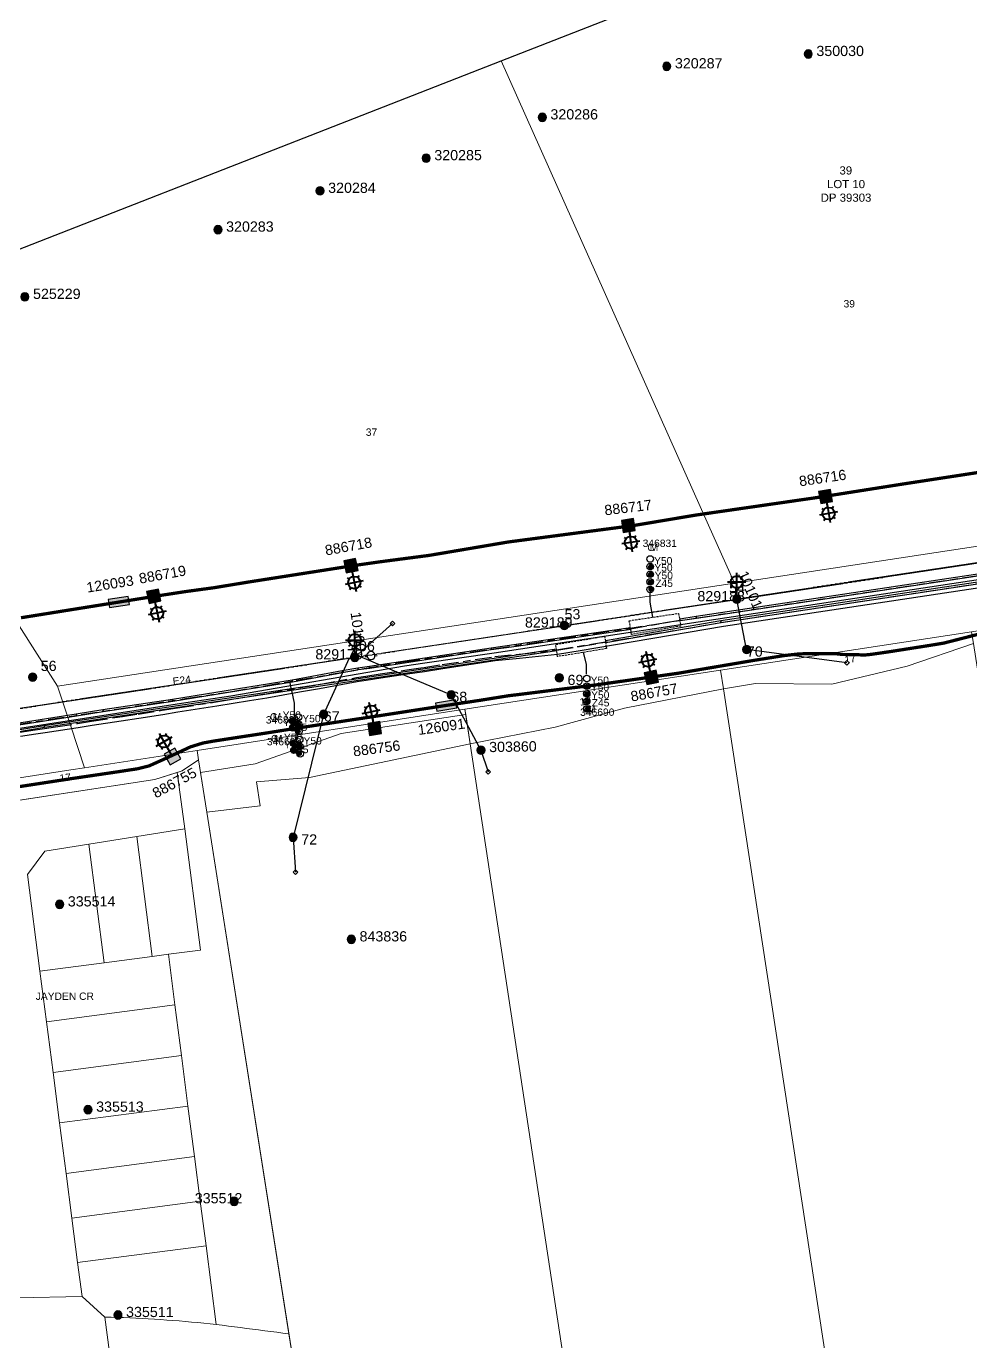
# Model space of a CAD drawing. Header units: metres. Extents: x 301589 to 305563, y 6268713 to 6270518.
# Drawn here: x 304294.9 to 304526.2, y 6269263.5 to 6269585.6 of the extents above; entities that cross this region are included whole.
import ezdxf
from ezdxf.enums import TextEntityAlignment as Align

# ---------------------------------------------------------------- set-up
doc = ezdxf.new("R2010")
doc.units = ezdxf.units.M
for name, pattern in [('Cable Exist OH', [1, 1, 0]), ('Cable Exist UG', [8.2, 4, -1.2, 1.8, -1.2]), ('DASHED', [0.75, 0.5, -0.25])]:
    doc.linetypes.add(name, pattern=pattern)
doc.layers.get('0').update_dxf_attribs({"color": 6})
for name, color, linetype in [('_User Miscellaneous1', 7, 'Continuous'), ('_User Miscellaneous12', 7, 'Continuous'), ('Duct_SP_EXT', 7, 'Continuous'), ('Equip_SP_LV_MOD', 3, 'Continuous'), ('Equip_SP_SL_EXT', 7, 'Continuous'), ('Equip_SP_SL_MOD', 3, 'Continuous'), ('Mains_HV_EXT', 1, 'Continuous'), ('Mains_LV_EXT', 5, 'Continuous'), ('Mains_SL_EXT', 3, 'Continuous'), ('Mains_TR_EXT', 6, 'Continuous'), ('Services_SP_EXT', 7, 'Continuous'), ('SupportsOH_SP_TR_HV_LV_SL_EXT', 7, 'Continuous'), ('SupportsOH_SP_TR_HV_LV_SL_MOD', 3, 'Continuous'), ('SupportsUG_SP_LV_EXT', 7, 'Continuous'), ('SupportsUG_SP_LV_SL_EXT', 7, 'Continuous'), ('Trench_SP_EXT', 7, 'Continuous')]:
    doc.layers.add(name, color=color, linetype=linetype)
doc.layers.add('Cadastre Land Parcels_SP_EXT', color=7, linetype='Continuous', lineweight=5)
doc.layers.add('Cadastre Roads_SP_EXT', color=9, linetype='Continuous', lineweight=5)
doc.layers.add('UNKNOWN_FEATURES', color=1, linetype='DASHED', plot=False)
doc.styles.add('COLUMN_LABEL', font='arial.ttf')
doc.styles.add('iecARIAL', font='arial.ttf', dxfattribs={"height": 2})
doc.styles.add('POLE_LABEL', font='arial.ttf')
doc.styles.get("Standard").update_dxf_attribs({"font": 'arial.ttf'})
doc.linetypes.add('Cable 1', pattern='A,7,-3,["//",Standard,S=1.5,R=0,X=-2.1,Y=-0.7],-0.001', length=10.001)
doc.linetypes.add('Cable P UG', pattern='A,6,-0.5,["P",Standard,S=1.7,R=0,X=0.5,Y=-1],-2.9', length=9.4)

# ---------------------------------------------------------------- blocks, each defined once
blk = doc.blocks.new('DUCT_EXT')
blk.add_circle((0, 0.8), 0.8)
at = {"flags": 1}
blk.add_attdef('Z', (0, 0), '', height=0.2, dxfattribs=at)
at = {"flags": 9}
for tag, p in [('DUCT_CODE', (0, 0)), ('XSECT_TYPE', (0, -0.2)), ('STATE', (0, -0.6)), ('FB_REFERENCE', (0, -0.4)), ('NOTES', (0, -0.8))]:
    blk.add_attdef(tag, text='', height=0.2, dxfattribs=at).set_placement(p, align=Align.MIDDLE_LEFT)
blk = doc.blocks.new('LV_OH_LINKS_OPEN_EXT')
for p, q in [((-0.17, 4.97), (-0.17, 5.46)), ((0.17, 4.97), (0.17, 5.46)), ((-0.17, 3), (-0.17, 2.5)), ((0.17, 3), (0.17, 2.5))]:
    blk.add_line(p, q)
blk.add_lwpolyline([(0, 2.99, 1), (0, 4.98, 1)], format="xyb", close=True)
at = {"flags": 9}
for tag, p in [('ACTUAL_STATUS', (0, 0)), ('CONSTRUCTED_VOLTAGE', (0, -0.2)), ('OPERATING_VOLTAGE', (0, -0.6)), ('ORIENTATION', (0, -0.8)), ('OWNED_BY', (0, -1)), ('STATE', (0, -1.2)), ('SWITCH_TYPE', (0, -1.4)), ('NO_PHASES', (0, -0.4)), ('USAGE', (0, -1.6)), ('LEGEND', (0, -1.8)), ('NOTES', (0, -2))]:
    blk.add_attdef(tag, text='', height=0.2, dxfattribs=at).set_placement(p, align=Align.MIDDLE_LEFT)
at = {"flags": 1}
blk.add_attdef('Z', (0, 0), '', height=0.2, dxfattribs=at)
blk = doc.blocks.new('SL_LANTERN_EXT')
at = {"lineweight": 40}
for p, q in [((0, 1.97), (0, 6.47)), ((-2.25, 4.22), (2.25, 4.22)), ((-1.46, 5.68), (-1.06, 5.28)), ((1.46, 5.68), (1.06, 5.28)), ((-1.46, 2.76), (-1.06, 3.16)), ((0, 0), (0, 2.72)), ((1.46, 2.76), (1.06, 3.16))]:
    blk.add_line(p, q, dxfattribs=at)
blk.add_circle((0, 4.22), 1.5, dxfattribs=at)
at = {"style": 'iecARIAL', "flags": 8}
blk.add_attdef('ASSET_NUM', (1.5, 1.5), '', height=2.5, dxfattribs=at)
for tag, p, height, flags in [('OPERATING_VOLTAGE', (0.98, -1.65), 0.2, 9), ('ORIENTATION', (0.98, -1.85), 0.2, 9), ('OWNED_BY', (0.98, -2.05), 0.2, 9), ('STATE', (0.98, -2.25), 0.2, 9), ('CONSTRUCTED_VOLTAGE', (0.98, -0.65), 0.2, 9), ('CONTROL_TYPE', (0.98, -0.85), 0.2, 9), ('LANTERN_PURPOSE', (0.98, -1.05), 0.2, 9), ('LANTERN_TYPE', (0.98, -1.25), 0.2, 9), ('NO_PHASES', (0.98, -1.45), 0.2, 9), ('USAGE', (0.98, -2.45), 0.2, 9), ('CEXIST', (0.98, -2.65), 0.2, 9), ('CNEW', (0.98, -2.85), 0.2, 9), ('CNUMBER', (0.98, -3.05), 0.2, 9), ('CREMOVE', (0.98, -3.25), 0.2, 9), ('LNUMBER', (2.18, -3.25), 2.5, 8), ('CREPLACE', (0.98, -3.45), 0.2, 9), ('LKINGHEIGHT', (0.98, -3.65), 0.2, 9), ('LBRACKET', (0.98, -3.85), 0.2, 9), ('LBRACKETVOCAB', (0.98, -4.05), 0.2, 9), ('LCATEGORY', (0.98, -4.25), 0.2, 9), ('LCHARGE1', (0.98, -4.45), 0.2, 9), ('LCHARGE1PERCENT', (0.98, -4.65), 0.2, 9), ('LCHARGE2', (0.98, -4.85), 0.2, 9), ('LCHARGE2PERCENT', (0.98, -5.05), 0.2, 9), ('LCHARGE3', (0.98, -5.25), 0.2, 9), ('LCHARGE3PERCENT', (0.98, -5.45), 0.2, 9), ('LEXIST', (0.98, -5.65), 0.2, 9), ('LLAMP', (0.98, -5.85), 0.2, 9), ('LLAMPVOCAB', (0.98, -6.05), 0.2, 9), ('LMAST', (0.98, -6.25), 0.2, 9), ('LMASTVOCAB', (0.98, -6.45), 0.2, 9), ('STREETNAME', (0.98, -9.25), 0.2, 9), ('SUBURB', (0.98, -9.45), 0.2, 1), ('LNEW', (0.98, -6.65), 0.2, 9), ('LANTNUMBER', (0.98, -6.85), 0.2, 9), ('LOUTREACH', (0.98, -7.25), 0.2, 9), ('LOUTREACHVOCAB', (0.98, -7.45), 0.2, 9), ('LRATECODE', (0.98, -7.65), 0.2, 9), ('LREMOVE', (0.98, -7.85), 0.2, 9), ('LREPLACE', (0.98, -8.05), 0.2, 9), ('LTYPE', (0.98, -8.25), 0.2, 9), ('LTYPEVOCAB', (0.98, -8.45), 0.2, 9), ('LEGEND', (0.98, -8.65), 0.2, 9), ('LOCATION', (0.98, -8.85), 0.2, 9), ('NOTES', (0.98, -9.05), 0.2, 9)]:
    blk.add_attdef(tag, p, '', height=height, dxfattribs=dict(flags=flags))
blk = doc.blocks.new('CCP_EXT')
blk.add_wipeout([(0, 0.57), (0.57, 0), (0, -0.57), (-0.57, 0)])
blk.add_lwpolyline([(-0.57, 0), (0, 0.57), (0.57, 0), (0, -0.57), (-0.57, 0)])
at = {"flags": 1}
blk.add_attdef('Z', (0, 0), '', height=0.2, dxfattribs=at)
at = {"flags": 9}
for tag, p in [('CCP_TYPE', (0, 0)), ('CONSTRUCTED_VOLTAGE', (0, -0.2)), ('OPERATING_VOLTAGE', (0, -0.6)), ('ORIENTATION', (0, -0.8)), ('OWNED_BY', (0, -1)), ('STATE', (0, -1.8)), ('NO_PHASES', (0, -0.4)), ('USAGE', (0, -1.2)), ('LEGEND', (0, -1.4)), ('LIFE_SUPPORT', (0, -1.6)), ('NOTES', (0, -2))]:
    blk.add_attdef(tag, text='', height=0.2, dxfattribs=at).set_placement(p, align=Align.MIDDLE_LEFT)
blk = doc.blocks.new('POLE_EXT')
blk.add_hatch(color=256).paths.add_polyline_path([(-1, 0, 1), (1, 0, 1)])
blk.add_lwpolyline([(-1, 0, 1), (1, 0, 1)], format="xyb", close=True)
for tag, height, flags, p in [('pNumber', 2.5, 8, (-17.84, 2.07)), ('OWNED_BY', 0.2, 9, (1.35, -0.4)), ('SPECIAL_USE', 0.2, 9, (1.35, -0.8)), ('STATE', 0.2, 9, (1.35, -1)), ('cLV', 0.2, 9, (1.35, -1.4)), ('hDepth', 0.2, 9, (1.35, -1.6)), ('hDia', 0.2, 9, (1.35, -1.8)), ('cHV', 0.2, 9, (1.35, -2)), ('PARENT', 0.2, 9, (1.35, -0.6)), ('USAGE', 0.2, 9, (1.35, -1.2)), ('LBRACKET', 0.2, 9, (1.35, -2.2)), ('LExisting', 0.2, 9, (1.35, -2.4)), ('LANTNUMBER', 0.2, 9, (1.35, -2.6)), ('LOther', 0.2, 9, (1.35, -2.8)), ('LRemove', 0.2, 9, (1.35, -3)), ('LEGEND', 0.2, 9, (1.35, -3.2)), ('cLinedev', 0.2, 9, (1.35, -3.4)), ('pExisting', 0.2, 9, (1.35, -3.8)), ('pFooting', 0.2, 9, (1.35, -4.4)), ('pNew', 0.2, 9, (1.35, -4.6)), ('pRelocate', 0.2, 9, (1.35, -5)), ('pRemove', 0.2, 9, (1.35, -5.2)), ('pReplace', 0.2, 9, (1.35, -5.4)), ('pStay', 0.2, 9, (1.35, -5.6)), ('pType', 0.2, 9, (1.35, -5.8)), ('cspan', 0.2, 9, (1.35, -6)), ('STREETNAME', 0.2, 9, (1.35, -6.2)), ('SUBURB', 0.2, 9, (1.35, -6.4)), ('LOCATION', 0.2, 9, (1.35, -3.6)), ('PFNUMBER', 0.2, 9, (1.35, -4)), ('NEWPFNUMBER', 0.2, 9, (1.35, -4.2)), ('OPERATED_BY', 0.2, 9, (1.36, -7.01)), ('NOTES', 0.2, 9, (1.35, -6.6)), ('MAINTAINED_BY', 0.2, 9, (1.36, -6.81))]:
    blk.add_attdef(tag, text='', height=height, dxfattribs=dict(flags=flags)).set_placement(p, align=Align.MIDDLE_LEFT)
at = {"style": 'POLE_LABEL'}
for tag, height, flags, p in [('ASSET_NUM', 2.5, 8, (2, 2)), ('STRUCTURE_PLANT_NUMBER', 0.2, 9, (1.35, 0.03)), ('STREET_CODE', 0.2, 9, (1.35, -0.2))]:
    blk.add_attdef(tag, text='', height=height, dxfattribs=dict(at, flags=flags)).set_placement(p, align=Align.MIDDLE_LEFT)
at = {"flags": 1}
blk.add_attdef('Z', (1.35, -7.33), '', height=0.2, dxfattribs=at)
blk = doc.blocks.new('CABLE_LARGE_EXT')
h = blk.add_hatch(color=256)
edge = h.paths.add_edge_path()
edge.add_arc((0, 0.55), 0.55, 0, 360)
blk.add_circle((0, 0.55), 0.55)
at = {"flags": 1}
blk.add_attdef('Z', (0, 0), '', height=0.2, dxfattribs=at)
at = {"flags": 9}
for tag, p in [('COND_CODE', (0, 0)), ('STATE', (0, -0.4)), ('XSECT_SIZE', (0, -0.6)), ('FB_REFERENCE', (0, -0.2)), ('NOTES', (0, -0.8))]:
    blk.add_attdef(tag, text='', height=0.2, dxfattribs=at).set_placement(p, align=Align.MIDDLE_LEFT)
blk = doc.blocks.new('COLUMN_EXT')
blk.add_hatch(color=256).paths.add_polyline_path([(-1.49, 1.48), (-1.49, -1.49), (1.48, -1.49), (1.48, 1.48)])
blk.add_lwpolyline([(-1.49, -1.49), (1.48, -1.49), (1.48, 1.48), (-1.49, 1.48)], close=True)
for tag, height, style, flags, p in [('ASSET_NUM', 2.5, 'COLUMN_LABEL', 8, (2, 2)), ('STRUCTURE_PLANT_NUMBER', 0.2, 'POLE_LABEL', 9, (1.81, 0.03)), ('STREET_CODE', 0.2, 'COLUMN_LABEL', 9, (1.81, -0.2))]:
    blk.add_attdef(tag, text='', height=height, dxfattribs=dict(style=style, flags=flags)).set_placement(p, align=Align.MIDDLE_LEFT)
at = {"flags": 1}
blk.add_attdef('Z', (1.81, -2.35), '', height=0.2, dxfattribs=at)
at = {"flags": 9}
for tag, p in [('COLUMN_TYPE', (1.81, -0.4)), ('OWNED_BY', (1.81, -0.6)), ('STATE', (1.81, -0.8)), ('USAGE', (1.81, -1)), ('STREETNAME', (1.81, -1.6)), ('SUBURB', (1.81, -1.8)), ('LEGEND', (1.81, -1.2)), ('LOCATION', (1.81, -1.4)), ('NOTES', (1.81, -2))]:
    blk.add_attdef(tag, text='', height=0.2, dxfattribs=at).set_placement(p, align=Align.MIDDLE_LEFT)
blk = doc.blocks.new('PILLAR_EXT')
blk.add_hatch(color=256).paths.add_polyline_path([(-2.475, 0.99), (-2.475, -0.99), (2.475, -0.99), (2.475, 0.99)])
blk.add_lwpolyline([(-2.475, -0.99), (2.475, -0.99), (2.475, 0.99), (-2.475, 0.99)], close=True)
at = {"style": 'iecARIAL', "flags": 8}
blk.add_attdef('ASSET_NUM', (1.5, 3.5), '', height=2.5, dxfattribs=at)
for tag, p, flags in [('OWNED_BY', (0, -0.2), 9), ('STATE', (0, -0.4), 9), ('SUPPORT_TYPE', (0, -0.6), 9), ('STREETNAME', (0, -1.8), 9), ('SUBURB', (0, -2), 1), ('USAGE', (0, -0.8), 9), ('LEGEND', (0, -1), 9), ('LOCATION', (0, -1.2), 9), ('NOTES', (0, -1.4), 9), ('PARENT', (0, -1.6), 9)]:
    blk.add_attdef(tag, p, '', height=0.2, dxfattribs=dict(flags=flags))

msp = doc.modelspace()

# ---------------------------------------------------------------- linework, layer by layer
at = {"layer": '_User Miscellaneous12'}
for p, q in [((304592.191, 6269459.198), (304465.009, 6269439.997)), ((304592.262, 6269458.724), (304465.086, 6269439.523)), ((304555.596, 6269455.62), (304458.953, 6269441.096)), ((304555.667, 6269455.146), (304459.026, 6269440.621)), ((304458.953, 6269441.096), (304454.951, 6269440.48)), ((304459.026, 6269440.621), (304455.024, 6269440.006)), ((304458.953, 6269441.096), (304458.989, 6269440.858)), ((304459.026, 6269440.621), (304458.989, 6269440.858)), ((304442.882, 6269438.355), (304414.886, 6269434.223)), ((304442.952, 6269437.88), (304414.953, 6269433.748)), ((304465.009, 6269439.997), (304436.796, 6269435.13)), ((304465.086, 6269439.523), (304436.878, 6269434.657)), ((304442.882, 6269438.355), (304442.917, 6269438.118)), ((304442.952, 6269437.88), (304442.917, 6269438.118)), ((304454.951, 6269440.48), (304454.987, 6269440.243)), ((304455.024, 6269440.006), (304454.987, 6269440.243)), ((304465.009, 6269439.997), (304465.047, 6269439.76)), ((304465.086, 6269439.523), (304465.047, 6269439.76)), ((304414.886, 6269434.223), (304408.721, 6269433.373)), ((304414.886, 6269434.223), (304414.92, 6269433.986)), ((304436.796, 6269435.13), (304436.837, 6269434.894)), ((304436.878, 6269434.657), (304436.837, 6269434.894)), ((304424.199, 6269433.054), (304299.287, 6269414.349)), ((304424.274, 6269432.58), (304299.362, 6269413.875)), ((304408.721, 6269433.373), (304378.965, 6269428.839)), ((304408.79, 6269432.898), (304379.031, 6269428.363)), ((304408.721, 6269433.373), (304408.755, 6269433.136)), ((304408.79, 6269432.898), (304408.755, 6269433.136)), ((304414.953, 6269433.748), (304408.79, 6269432.898)), ((304414.953, 6269433.748), (304414.92, 6269433.986)), ((304424.686, 6269433.134), (304424.199, 6269433.054)), ((304424.199, 6269433.054), (304424.237, 6269432.817)), ((304424.274, 6269432.58), (304424.237, 6269432.817)), ((304424.764, 6269432.66), (304424.274, 6269432.58)), ((304424.686, 6269433.134), (304424.725, 6269432.897)), ((304424.764, 6269432.66), (304424.725, 6269432.897)), ((304372.223, 6269427.774), (304359.968, 6269425.507)), ((304376.127, 6269428.484), (304372.223, 6269427.774)), ((304372.223, 6269427.774), (304372.267, 6269427.538)), ((304376.2, 6269428.009), (304372.31, 6269427.302)), ((304378.965, 6269428.839), (304376.127, 6269428.484)), ((304376.127, 6269428.484), (304376.164, 6269428.247)), ((304376.2, 6269428.009), (304376.164, 6269428.247)), ((304379.031, 6269428.363), (304376.2, 6269428.009)), ((304378.965, 6269428.839), (304378.998, 6269428.601)), ((304379.031, 6269428.363), (304378.998, 6269428.601)), ((304359.968, 6269425.507), (304330.71, 6269420.761)), ((304360.05, 6269425.034), (304330.784, 6269420.287)), ((304359.968, 6269425.507), (304360.009, 6269425.271)), ((304360.05, 6269425.034), (304360.009, 6269425.271)), ((304372.31, 6269427.302), (304360.05, 6269425.034)), ((304372.31, 6269427.302), (304372.267, 6269427.538)), ((304313.635, 6269418.21), (304307.116, 6269417.148)), ((304330.71, 6269420.761), (304313.635, 6269418.21)), ((304313.635, 6269418.21), (304313.672, 6269417.973)), ((304313.709, 6269417.736), (304313.672, 6269417.973)), ((304330.784, 6269420.287), (304313.709, 6269417.736)), ((304330.71, 6269420.761), (304330.747, 6269420.524)), ((304330.784, 6269420.287), (304330.747, 6269420.524)), ((304307.116, 6269417.148), (304277.996, 6269412.684)), ((304307.191, 6269416.673), (304278.071, 6269412.21)), ((304307.116, 6269417.148), (304307.154, 6269416.91)), ((304307.191, 6269416.673), (304307.154, 6269416.91)), ((304313.709, 6269417.736), (304307.191, 6269416.673)), ((304299.287, 6269414.349), (304256.778, 6269407.264)), ((304299.362, 6269413.875), (304256.849, 6269406.789)), ((304299.287, 6269414.349), (304299.325, 6269414.112)), ((304299.362, 6269413.875), (304299.325, 6269414.112))]:
    msp.add_line(p, q, dxfattribs=at)
at = {"layer": '_User Miscellaneous12', "linetype": 'Continuous'}
msp.add_lwpolyline([(304209.389, 6269568.217), (304246.113, 6269512.711), (304411.245, 6269577.172), (304532.255, 6269624.473), (304505.67, 6269683.99)], dxfattribs=at)
at = {"layer": 'Cadastre Land Parcels_SP_EXT', "linetype": 'Continuous'}
for points in [[(304601.565, 6269469.478), (304532.255, 6269624.473), (304411.245, 6269577.172), (304461.985, 6269463.489), (304468.329, 6269449.273), (304601.565, 6269469.478)], [(304302.55, 6269424.069), (304468.329, 6269449.273), (304461.985, 6269463.489), (304411.245, 6269577.172), (304246.113, 6269512.711), (304302.55, 6269424.069)], [(304510.685, 6269428.952), (304526.875, 6269434.475), (304526.42, 6269437.381), (304464.959, 6269427.987), (304465.661, 6269423.397), (304473.484, 6269424.689), (304492.18, 6269424.557), (304510.685, 6269428.952)], [(304526.875, 6269434.475), (304510.685, 6269428.952), (304492.18, 6269424.557), (304473.484, 6269424.689), (304465.661, 6269423.397), (304514.474, 6269104.216), (304577.831, 6269108.758), (304570.618, 6269154.807), (304526.875, 6269434.475)], [(304424.43, 6269414.026), (304441.381, 6269418.686), (304465.661, 6269423.397), (304464.959, 6269427.987), (304402.342, 6269418.383), (304403.632, 6269409.89), (304424.43, 6269414.026)], [(304514.474, 6269104.216), (304465.661, 6269423.397), (304441.381, 6269418.686), (304424.43, 6269414.026), (304403.632, 6269409.89), (304450.757, 6269099.692), (304514.474, 6269104.216)], [(304350.914, 6269405.034), (304372.028, 6269412.417), (304402.532, 6269417.135), (304402.342, 6269418.383), (304336.722, 6269408.307), (304337.091, 6269405.965), (304337.569, 6269402.934), (304350.914, 6269405.034)], [(304352.2, 6269394.695), (304351.287, 6269400.631), (304364.258, 6269401.633), (304403.632, 6269409.89), (304402.532, 6269417.135), (304372.028, 6269412.417), (304350.914, 6269405.034), (304337.569, 6269402.934), (304339.106, 6269393.167), (304352.2, 6269394.695)], [(304326.348, 6269401.156), (304333.027, 6269403.277), (304337.091, 6269405.965), (304336.722, 6269408.307), (304309.098, 6269404.047), (304305.758, 6269403.532), (304273.784, 6269398.602), (304274.587, 6269393.239), (304326.348, 6269401.156)], [(304450.757, 6269099.692), (304403.632, 6269409.89), (304364.258, 6269401.633), (304351.287, 6269400.631), (304352.2, 6269394.695), (304339.106, 6269393.167), (304386.03, 6269095.102), (304450.757, 6269099.692)], [(304339.106, 6269393.167), (304337.091, 6269405.965), (304333.027, 6269403.277), (304331.875, 6269402.912), (304333.707, 6269389.064), (304337.543, 6269359.4), (304329.677, 6269358.367), (304331.278, 6269345.98), (304332.88, 6269333.594), (304334.481, 6269321.207), (304336.082, 6269308.82), (304337.491, 6269297.919), (304338.9, 6269287.018), (304341.399, 6269267.694), (304342.886, 6269267.523), (304344.372, 6269267.343), (304345.857, 6269267.157), (304347.341, 6269266.963), (304348.825, 6269266.762), (304350.307, 6269266.554), (304351.795, 6269266.382), (304353.281, 6269266.202), (304354.766, 6269266.016), (304356.251, 6269265.822), (304357.734, 6269265.621), (304359.219, 6269265.412), (304339.106, 6269393.167)], [(304329.677, 6269358.367), (304337.543, 6269359.4), (304333.707, 6269389.064), (304321.954, 6269387.208), (304325.752, 6269357.851), (304329.677, 6269358.367)], [(304325.752, 6269357.851), (304321.954, 6269387.208), (304310.203, 6269385.35), (304313.96, 6269356.301), (304325.752, 6269357.851)], [(304313.96, 6269356.301), (304310.203, 6269385.35), (304299.424, 6269383.648), (304295.171, 6269377.919), (304298.234, 6269354.234), (304313.96, 6269356.301)], [(304331.278, 6269345.98), (304329.677, 6269358.367), (304325.752, 6269357.851), (304313.96, 6269356.301), (304298.234, 6269354.234), (304299.835, 6269341.846), (304331.278, 6269345.98)], [(304332.88, 6269333.594), (304331.278, 6269345.98), (304299.835, 6269341.846), (304301.436, 6269329.457), (304332.88, 6269333.594)], [(304334.481, 6269321.207), (304332.88, 6269333.594), (304301.436, 6269329.457), (304303.038, 6269317.07), (304334.481, 6269321.207)], [(304336.082, 6269308.82), (304334.481, 6269321.207), (304303.038, 6269317.07), (304304.64, 6269304.682), (304336.082, 6269308.82)], [(304337.491, 6269297.919), (304336.082, 6269308.82), (304304.64, 6269304.682), (304306.049, 6269293.782), (304337.491, 6269297.919)], [(304338.9, 6269287.018), (304337.491, 6269297.919), (304306.049, 6269293.782), (304307.458, 6269282.88), (304338.9, 6269287.018)], [(304338.9, 6269287.018), (304307.458, 6269282.88), (304308.534, 6269274.56), (304314.128, 6269269.535), (304315.646, 6269269.498), (304317.165, 6269269.453), (304318.683, 6269269.4), (304320.2, 6269269.339), (304321.717, 6269269.272), (304323.235, 6269269.197), (304324.751, 6269269.112), (304326.268, 6269269.021), (304327.784, 6269268.923), (304329.299, 6269268.817), (304330.813, 6269268.704), (304332.328, 6269268.582), (304333.842, 6269268.453), (304335.354, 6269268.317), (304336.866, 6269268.172), (304338.378, 6269268.02), (304339.889, 6269267.861), (304341.399, 6269267.694), (304338.9, 6269287.018)]]:
    msp.add_lwpolyline(points, close=True, dxfattribs=at)
at = {"layer": 'Cadastre Roads_SP_EXT', "linetype": 'Continuous'}
msp.add_lwpolyline([(304308.534, 6269274.56), (304307.458, 6269282.88), (304306.049, 6269293.782), (304304.64, 6269304.682), (304303.038, 6269317.07), (304301.436, 6269329.457), (304299.835, 6269341.846), (304298.234, 6269354.234), (304295.171, 6269377.919), (304299.424, 6269383.648), (304310.203, 6269385.35), (304321.954, 6269387.208), (304333.706, 6269389.064), (304331.875, 6269402.912), (304326.348, 6269401.156), (304277.156, 6269393.631), (304292.635, 6269274.212), (304308.534, 6269274.56)], close=True, dxfattribs=at)
msp.add_lwpolyline([(304361.791, 6269249.077), (304359.219, 6269265.412), (304359.219, 6269265.412), (304357.734, 6269265.621), (304356.251, 6269265.822), (304354.766, 6269266.016), (304353.281, 6269266.202), (304351.795, 6269266.382), (304350.307, 6269266.554), (304348.825, 6269266.762), (304347.341, 6269266.964), (304345.857, 6269267.157), (304344.372, 6269267.343), (304342.886, 6269267.523), (304341.398, 6269267.694), (304339.889, 6269267.861), (304338.378, 6269268.02), (304336.866, 6269268.172), (304335.354, 6269268.317), (304333.842, 6269268.453), (304332.328, 6269268.582), (304330.813, 6269268.704), (304329.299, 6269268.817), (304327.784, 6269268.923), (304326.268, 6269269.021), (304324.751, 6269269.112), (304323.235, 6269269.196), (304321.717, 6269269.272), (304320.2, 6269269.339), (304318.683, 6269269.4), (304317.165, 6269269.453), (304315.646, 6269269.498), (304314.128, 6269269.535), (304316.238, 6269253.46)], dxfattribs=at)
at = {"layer": 'Duct_SP_EXT'}
for p, q in [((304592.191, 6269459.198), (304465.009, 6269439.997)), ((304592.262, 6269458.724), (304465.086, 6269439.523)), ((304555.596, 6269455.62), (304458.953, 6269441.096)), ((304555.667, 6269455.146), (304459.026, 6269440.621)), ((304458.953, 6269441.096), (304454.951, 6269440.48)), ((304459.026, 6269440.621), (304455.024, 6269440.006)), ((304458.953, 6269441.096), (304458.989, 6269440.858)), ((304459.026, 6269440.621), (304458.989, 6269440.858)), ((304442.882, 6269438.355), (304414.886, 6269434.223)), ((304442.952, 6269437.88), (304414.953, 6269433.748)), ((304465.009, 6269439.997), (304436.796, 6269435.13)), ((304465.086, 6269439.523), (304436.878, 6269434.657)), ((304442.882, 6269438.355), (304442.917, 6269438.118)), ((304442.952, 6269437.88), (304442.917, 6269438.118)), ((304454.951, 6269440.48), (304454.987, 6269440.243)), ((304455.024, 6269440.006), (304454.987, 6269440.243)), ((304465.009, 6269439.997), (304465.047, 6269439.76)), ((304465.086, 6269439.523), (304465.047, 6269439.76)), ((304414.886, 6269434.223), (304408.721, 6269433.373)), ((304414.886, 6269434.223), (304414.92, 6269433.986)), ((304436.796, 6269435.13), (304436.837, 6269434.894)), ((304436.878, 6269434.657), (304436.837, 6269434.894)), ((304424.199, 6269433.054), (304299.287, 6269414.349)), ((304424.274, 6269432.58), (304299.362, 6269413.875)), ((304408.721, 6269433.373), (304378.965, 6269428.839)), ((304408.79, 6269432.898), (304379.031, 6269428.363)), ((304408.721, 6269433.373), (304408.755, 6269433.136)), ((304408.79, 6269432.898), (304408.755, 6269433.136)), ((304414.953, 6269433.748), (304408.79, 6269432.898)), ((304414.953, 6269433.748), (304414.92, 6269433.986)), ((304424.686, 6269433.134), (304424.199, 6269433.054)), ((304424.199, 6269433.054), (304424.237, 6269432.817)), ((304424.274, 6269432.58), (304424.237, 6269432.817)), ((304424.764, 6269432.66), (304424.274, 6269432.58)), ((304424.686, 6269433.134), (304424.725, 6269432.897)), ((304424.764, 6269432.66), (304424.725, 6269432.897)), ((304372.223, 6269427.774), (304359.968, 6269425.507)), ((304376.127, 6269428.484), (304372.223, 6269427.774)), ((304372.223, 6269427.774), (304372.267, 6269427.538)), ((304376.2, 6269428.009), (304372.31, 6269427.302)), ((304378.965, 6269428.839), (304376.127, 6269428.484)), ((304376.127, 6269428.484), (304376.164, 6269428.247)), ((304376.2, 6269428.009), (304376.164, 6269428.247)), ((304379.031, 6269428.363), (304376.2, 6269428.009)), ((304378.965, 6269428.839), (304378.998, 6269428.601)), ((304379.031, 6269428.363), (304378.998, 6269428.601)), ((304359.968, 6269425.507), (304330.71, 6269420.761)), ((304360.05, 6269425.034), (304330.784, 6269420.287)), ((304359.968, 6269425.507), (304360.009, 6269425.271)), ((304360.05, 6269425.034), (304360.009, 6269425.271)), ((304372.31, 6269427.302), (304360.05, 6269425.034)), ((304372.31, 6269427.302), (304372.267, 6269427.538)), ((304313.635, 6269418.21), (304307.116, 6269417.148)), ((304330.71, 6269420.761), (304313.635, 6269418.21)), ((304313.635, 6269418.21), (304313.672, 6269417.973)), ((304313.709, 6269417.736), (304313.672, 6269417.973)), ((304330.784, 6269420.287), (304313.709, 6269417.736)), ((304330.71, 6269420.761), (304330.747, 6269420.524)), ((304330.784, 6269420.287), (304330.747, 6269420.524)), ((304307.116, 6269417.148), (304277.996, 6269412.684)), ((304307.191, 6269416.673), (304278.071, 6269412.21)), ((304307.116, 6269417.148), (304307.154, 6269416.91)), ((304307.191, 6269416.673), (304307.154, 6269416.91)), ((304313.709, 6269417.736), (304307.191, 6269416.673)), ((304299.287, 6269414.349), (304256.778, 6269407.264)), ((304299.362, 6269413.875), (304256.849, 6269406.789)), ((304299.287, 6269414.349), (304299.325, 6269414.112)), ((304299.362, 6269413.875), (304299.325, 6269414.112))]:
    msp.add_line(p, q, dxfattribs=at)
for points in [[(304447.597, 6269446.773), (304447.597, 6269444.647), (304448.298, 6269440.92)], [(304432.074, 6269426.941), (304432.074, 6269429.444), (304431.402, 6269432.316)], [(304359.781, 6269423.57), (304359.527, 6269424.857)], [(304360.611, 6269416.593), (304360.611, 6269419.879), (304359.934, 6269422.96)], [(304360.989, 6269410.968), (304360.992, 6269412.339)]]:
    msp.add_lwpolyline(points, dxfattribs=at)
at = {"layer": 'Mains_HV_EXT', "linetype": 'Cable P UG'}
msp.add_lwpolyline([(304293.484, 6269411.775), (304297.215, 6269412.371), (304299.468, 6269412.721), (304302.186, 6269413.112), (304307.602, 6269413.914), (304311.012, 6269414.464), (304318.141, 6269415.563), (304322.421, 6269416.205), (304328.337, 6269417.138), (304332.034, 6269417.718), (304341.524, 6269419.216), (304349.548, 6269420.5), (304353.818, 6269421.204), (304361.843, 6269422.61), (304366.706, 6269423.451), (304375.929, 6269425.162), (304376.971, 6269425.33)], dxfattribs=at)
at = {"layer": 'Mains_LV_EXT', "linetype": 'Cable Exist OH'}
for points in [[(304468.93, 6269445.325), (304559.292, 6269459.028)], [(304375.345, 6269431.098), (304285.366, 6269417.368)]]:
    msp.add_lwpolyline(points, dxfattribs=at)
at = {"layer": 'Mains_SL_EXT', "linetype": 'Cable Exist OH'}
for points in [[(304653.46, 6269473.225), (304559.292, 6269459.028), (304468.93, 6269445.325)], [(304285.366, 6269417.368), (304375.345, 6269431.098)]]:
    msp.add_lwpolyline(points, dxfattribs=at)
at = {"layer": 'Mains_TR_EXT', "linetype": 'Cable Exist UG'}
for points in [[(304430.424, 6269433.755), (304465.503, 6269439.683), (304544.584, 6269451.662)], [(304448.634, 6269439.149), (304459.317, 6269440.777), (304530.114, 6269451.448)], [(304293.331, 6269412.763), (304297.059, 6269413.359), (304299.321, 6269413.71), (304302.041, 6269414.101), (304307.449, 6269414.902), (304310.856, 6269415.452), (304317.991, 6269416.552), (304322.269, 6269417.194), (304328.181, 6269418.126), (304331.879, 6269418.706), (304341.367, 6269420.204), (304349.388, 6269421.487), (304353.65, 6269422.19), (304361.671, 6269423.595), (304366.53, 6269424.436), (304375.758, 6269426.147), (304378.019, 6269426.514), (304381.579, 6269427.048), (304388.134, 6269428.026), (304392.243, 6269428.622), (304396.766, 6269429.34), (304409.646, 6269431.28), (304415.574, 6269431.892), (304424.863, 6269432.869), (304430.424, 6269433.755)]]:
    msp.add_lwpolyline(points, dxfattribs=at)
at = {"layer": 'Trench_SP_EXT', "linetype": 'Cable Exist UG'}
for points in [[(304442.921, 6269438.095), (304454.941, 6269440.24)], [(304424.725, 6269432.897), (304436.742, 6269434.921)]]:
    msp.add_lwpolyline(points, dxfattribs=at)
at = {"layer": 'UNKNOWN_FEATURES'}
for points in [[(304443.161, 6269436.685), (304442.585, 6269440.072), (304454.675, 6269441.867), (304455.183, 6269438.751), (304443.127, 6269436.685)], [(304425.002, 6269431.299), (304424.596, 6269434.245), (304436.551, 6269436.277), (304436.923, 6269433.636), (304437.025, 6269433.229), (304424.934, 6269431.265)]]:
    msp.add_lwpolyline(points, dxfattribs=at)

# ---------------------------------------------------------------- block references
at = {"layer": 'Duct_SP_EXT'}
for p, rotation in [((304448.508, 6269455.177), 90.0000000000002), ((304448.508, 6269453.307), 90.0000000000002), ((304448.508, 6269451.437), 90.0000000000002), ((304448.508, 6269449.568), 90.0000000000002), ((304448.508, 6269447.734), 90.0000000000002), ((304432.956, 6269425.917), 90.0000000000002), ((304432.956, 6269424.047), 90.0000000000002), ((304432.956, 6269422.177), 90.0000000000002), ((304432.956, 6269420.307), 90.0000000000002), ((304432.956, 6269418.474), 90.0000000000002), ((304359.244, 6269415.509), 269.9999999999998), ((304360.755, 6269416.441), 269.9999999999998), ((304360.785, 6269414.73), 269.9999999999998), ((304359.351, 6269413.809), 269.9999999999998), ((304360.875, 6269412.943), 269.9999999999998), ((304361.058, 6269410.987), 269.9999999999998), ((304359.548, 6269410.055), 269.9999999999998), ((304359.654, 6269408.355), 269.9999999999998), ((304361.089, 6269409.276), 269.9999999999998), ((304361.178, 6269407.488), 269.9999999999998)]:
    msp.add_blockref('DUCT_EXT', p, dxfattribs=dict(at, rotation=rotation))
for p in [(304447.848, 6269452.666), (304447.829, 6269450.796), (304447.829, 6269448.944), (304447.993, 6269447.227), (304432.296, 6269423.405), (304432.277, 6269421.535), (304432.277, 6269419.684), (304432.441, 6269417.958), (304359.928, 6269414.907), (304361.458, 6269414.138), (304360.066, 6269413.222), (304361.397, 6269412.438), (304360.232, 6269409.453), (304360.369, 6269407.768), (304361.761, 6269408.684), (304361.7, 6269406.984)]:
    msp.add_blockref('CABLE_LARGE_EXT', p, dxfattribs=at)
at = {"layer": 'Equip_SP_LV_MOD', "rotation": 276.3327657466137}
msp.add_blockref('LV_OH_LINKS_OPEN_EXT', (304375.345, 6269431.098), dxfattribs=at)
at = {"layer": 'Equip_SP_SL_EXT'}
for p, rotation in [((304490.69, 6269470.477), 189.7316354353747), ((304442.378, 6269463.374), 188.2909126470044), ((304374.382, 6269453.532), 191.648745063547), ((304326.092, 6269446.063), 191.648745063547), ((304448.012, 6269426.178), 11.64874506354697), ((304380.215, 6269413.675), 11.64874506354697), ((304330.715, 6269406.823), 29.74410427718137)]:
    msp.add_blockref('SL_LANTERN_EXT', p, dxfattribs=dict(at, rotation=rotation))
at = {"layer": 'Equip_SP_SL_MOD'}
ref = msp.add_blockref('SL_LANTERN_EXT', (304468.93, 6269445.325), dxfattribs=at)
ref.add_attrib('ASSET_NUM', '10101', dxfattribs={"layer": '0', "height": 2.5, "rotation": 293.64902, "style": 'iecARIAL'}).set_placement((304470.43, 6269446.825), align=Align.BOTTOM_CENTER)
ref = msp.add_blockref('SL_LANTERN_EXT', (304375.345, 6269431.098), dxfattribs=at)
ref.add_attrib('ASSET_NUM', '10100', dxfattribs={"layer": '0', "height": 2.5, "rotation": 277.72365, "style": 'iecARIAL'}).set_placement((304376.845, 6269432.598), align=Align.MIDDLE_RIGHT)
at = {"layer": 'SupportsOH_SP_TR_HV_LV_SL_EXT'}
ref = msp.add_blockref('POLE_EXT', (304303.052, 6269370.592), dxfattribs=at)
ref.add_attrib('ASSET_NUM', '335514', dxfattribs={"layer": '0', "height": 2.5, "style": 'POLE_LABEL'}).set_placement((304305.052, 6269371.342), align=Align.MIDDLE_LEFT)
ref = msp.add_blockref('POLE_EXT', (304374.512, 6269362.025), dxfattribs=at)
ref.add_attrib('ASSET_NUM', '843836', dxfattribs={"layer": '0', "height": 2.5, "style": 'POLE_LABEL'}).set_placement((304376.512, 6269362.775), align=Align.MIDDLE_LEFT)
ref = msp.add_blockref('POLE_EXT', (304309.991, 6269320.32), dxfattribs=at)
ref.add_attrib('ASSET_NUM', '335513', dxfattribs={"layer": '0', "height": 2.5, "style": 'POLE_LABEL'}).set_placement((304311.991, 6269321.07), align=Align.MIDDLE_LEFT)
ref = msp.add_blockref('POLE_EXT', (304345.801, 6269297.895), dxfattribs=at)
ref.add_attrib('ASSET_NUM', '335512', dxfattribs={"layer": '0', "height": 2.5, "style": 'POLE_LABEL'}).set_placement((304347.801, 6269298.645), align=Align.MIDDLE_RIGHT)
ref = msp.add_blockref('POLE_EXT', (304317.319, 6269270.039), dxfattribs=at)
ref.add_attrib('ASSET_NUM', '335511', dxfattribs={"layer": '0', "height": 2.5, "style": 'POLE_LABEL'}).set_placement((304319.319, 6269270.789), align=Align.MIDDLE_LEFT)
at = {"layer": 'SupportsOH_SP_TR_HV_LV_SL_MOD'}
ref = msp.add_blockref('POLE_EXT', (304486.423, 6269578.843), dxfattribs=at)
ref.add_attrib('ASSET_NUM', '350030', dxfattribs={"layer": '0', "height": 2.5, "style": 'POLE_LABEL'}).set_placement((304488.423, 6269579.593), align=Align.MIDDLE_LEFT)
ref = msp.add_blockref('POLE_EXT', (304451.77, 6269575.821), dxfattribs=at)
ref.add_attrib('ASSET_NUM', '320287', dxfattribs={"layer": '0', "height": 2.5, "style": 'POLE_LABEL'}).set_placement((304453.77, 6269576.571), align=Align.MIDDLE_LEFT)
ref = msp.add_blockref('POLE_EXT', (304421.27, 6269563.321), dxfattribs=at)
ref.add_attrib('ASSET_NUM', '320286', dxfattribs={"layer": '0', "height": 2.5, "style": 'POLE_LABEL'}).set_placement((304423.27, 6269564.071), align=Align.MIDDLE_LEFT)
ref = msp.add_blockref('POLE_EXT', (304392.827, 6269553.335), dxfattribs=at)
ref.add_attrib('ASSET_NUM', '320285', dxfattribs={"layer": '0', "height": 2.5, "style": 'POLE_LABEL'}).set_placement((304394.827, 6269554.085), align=Align.MIDDLE_LEFT)
ref = msp.add_blockref('POLE_EXT', (304366.827, 6269545.335), dxfattribs=at)
ref.add_attrib('ASSET_NUM', '320284', dxfattribs={"layer": '0', "height": 2.5, "style": 'POLE_LABEL'}).set_placement((304368.827, 6269546.085), align=Align.MIDDLE_LEFT)
ref = msp.add_blockref('POLE_EXT', (304341.827, 6269535.835), dxfattribs=at)
ref.add_attrib('ASSET_NUM', '320283', dxfattribs={"layer": '0', "height": 2.5, "style": 'POLE_LABEL'}).set_placement((304343.827, 6269536.585), align=Align.MIDDLE_LEFT)
ref = msp.add_blockref('POLE_EXT', (304294.527, 6269519.364), dxfattribs=at)
ref.add_attrib('ASSET_NUM', '525229', dxfattribs={"layer": '0', "height": 2.5, "style": 'POLE_LABEL'}).set_placement((304296.527, 6269520.114), align=Align.MIDDLE_LEFT)
ref = msp.add_blockref('POLE_EXT', (304468.93, 6269445.325), dxfattribs=at)
ref.add_attrib('ASSET_NUM', '829188', dxfattribs={"layer": '0', "height": 2.5, "rotation": 359.9304, "style": 'POLE_LABEL'}).set_placement((304470.93, 6269446.075), align=Align.MIDDLE_RIGHT)
ref = msp.add_blockref('POLE_EXT', (304468.93, 6269445.325), dxfattribs=at)
ref.add_attrib('ASSET_NUM', '54', dxfattribs={"layer": '0', "height": 2.5, "rotation": 359.9304, "style": 'POLE_LABEL'}).set_placement((304470.93, 6269446.075), align=Align.BOTTOM_RIGHT)
ref = msp.add_blockref('POLE_EXT', (304426.679, 6269438.903), dxfattribs=at)
ref.add_attrib('ASSET_NUM', '829189', dxfattribs={"layer": '0', "height": 2.5, "rotation": 0.04813, "style": 'POLE_LABEL'}).set_placement((304428.679, 6269439.653), align=Align.MIDDLE_RIGHT)
ref = msp.add_blockref('POLE_EXT', (304426.679, 6269438.903), dxfattribs=at)
ref.add_attrib('ASSET_NUM', '53', dxfattribs={"layer": '0', "height": 2.5, "rotation": 0.04813, "style": 'POLE_LABEL'}).set_placement((304428.679, 6269439.653), align=Align.BOTTOM_CENTER)
ref = msp.add_blockref('POLE_EXT', (304375.345, 6269431.098), dxfattribs=at)
ref.add_attrib('ASSET_NUM', '406', dxfattribs={"layer": '0', "height": 2.5, "rotation": 359.99694, "style": 'POLE_LABEL'}).set_placement((304377.345, 6269431.848), align=Align.BOTTOM_CENTER)
ref = msp.add_blockref('POLE_EXT', (304375.345, 6269431.098), dxfattribs=at)
ref.add_attrib('ASSET_NUM', '829179', dxfattribs={"layer": '0', "height": 2.5, "rotation": 359.99694, "style": 'POLE_LABEL'}).set_placement((304377.345, 6269431.848), align=Align.MIDDLE_RIGHT)
ref = msp.add_blockref('POLE_EXT', (304471.334, 6269433.016), dxfattribs=at)
ref.add_attrib('ASSET_NUM', '70', dxfattribs={"layer": '0', "height": 2.5, "style": 'POLE_LABEL'}).set_placement((304473.334, 6269433.766), align=Align.TOP_CENTER)
ref = msp.add_blockref('POLE_EXT', (304296.421, 6269426.254), dxfattribs=at)
ref.add_attrib('ASSET_NUM', '56', dxfattribs={"layer": '0', "height": 2.5, "style": 'POLE_LABEL'}).set_placement((304298.421, 6269427.004), align=Align.BOTTOM_LEFT)
ref = msp.add_blockref('POLE_EXT', (304425.461, 6269426.066), dxfattribs=at)
ref.add_attrib('ASSET_NUM', '69', dxfattribs={"layer": '0', "height": 2.5, "style": 'POLE_LABEL'}).set_placement((304427.461, 6269426.816), align=Align.TOP_LEFT)
ref = msp.add_blockref('POLE_EXT', (304398.941, 6269421.916), dxfattribs=at)
ref.add_attrib('ASSET_NUM', '68', dxfattribs={"layer": '0', "height": 2.5, "rotation": 359.94954, "style": 'POLE_LABEL'}).set_placement((304400.941, 6269422.666), align=Align.TOP_CENTER)
ref = msp.add_blockref('POLE_EXT', (304367.708, 6269417.12), dxfattribs=at)
ref.add_attrib('ASSET_NUM', '67', dxfattribs={"layer": '0', "height": 2.5, "rotation": 359.93195, "style": 'POLE_LABEL'}).set_placement((304369.708, 6269417.87), align=Align.TOP_CENTER)
ref = msp.add_blockref('POLE_EXT', (304406.259, 6269408.375), dxfattribs=at)
ref.add_attrib('ASSET_NUM', '303860', dxfattribs={"layer": '0', "height": 2.5, "rotation": 1, "style": 'POLE_LABEL'}).set_placement((304408.259, 6269409.125), align=Align.MIDDLE_LEFT)
ref = msp.add_blockref('POLE_EXT', (304360.236, 6269387.001), dxfattribs=at)
ref.add_attrib('ASSET_NUM', '72', dxfattribs={"layer": '0', "height": 2.5, "style": 'POLE_LABEL'}).set_placement((304362.236, 6269387.751), align=Align.TOP_LEFT)
at = {"layer": 'SupportsUG_SP_LV_EXT'}
ref = msp.add_blockref('PILLAR_EXT', (304317.553, 6269444.645), dxfattribs=dict(at, rotation=8.736227825715774))
ref.add_attrib('ASSET_NUM', '126093', dxfattribs={"layer": '0', "height": 2.5, "rotation": 9, "style": 'iecARIAL'}).set_placement((304309.631, 6269448.163), align=Align.MIDDLE_LEFT)
ref = msp.add_blockref('PILLAR_EXT', (304397.749, 6269419.303), dxfattribs=dict(at, rotation=8.736227825715774))
ref.add_attrib('ASSET_NUM', '126091', dxfattribs={"layer": '0', "height": 2.5, "rotation": 8, "style": 'iecARIAL'}).set_placement((304390.788, 6269413.303), align=Align.MIDDLE_LEFT)
at = {"layer": 'SupportsUG_SP_LV_SL_EXT'}
ref = msp.add_blockref('COLUMN_EXT', (304490.69, 6269470.477), dxfattribs=dict(at, rotation=189.7319674996754))
ref.add_attrib('ASSET_NUM', '886716', dxfattribs={"layer": '0', "height": 2.5, "rotation": 8.35346, "style": 'COLUMN_LABEL'}).set_placement((304484.006, 6269475.431), align=Align.TOP_LEFT)
ref = msp.add_blockref('COLUMN_EXT', (304442.378, 6269463.374), dxfattribs=dict(at, rotation=188.2912447113051))
ref.add_attrib('ASSET_NUM', '886717', dxfattribs={"layer": '0', "height": 2.5, "rotation": 6.91274, "style": 'COLUMN_LABEL'}).set_placement((304436.357, 6269468.331), align=Align.TOP_LEFT)
ref = msp.add_blockref('COLUMN_EXT', (304374.382, 6269453.532), dxfattribs=dict(at, rotation=191.6490771278477))
ref.add_attrib('ASSET_NUM', '886718', dxfattribs={"layer": '0', "height": 2.5, "rotation": 10.27057, "style": 'COLUMN_LABEL'}).set_placement((304367.842, 6269458.483), align=Align.TOP_LEFT)
ref = msp.add_blockref('COLUMN_EXT', (304326.092, 6269446.063), dxfattribs=dict(at, rotation=191.6490771278477))
ref.add_attrib('ASSET_NUM', '886719', dxfattribs={"layer": '0', "height": 2.5, "rotation": 10.27057, "style": 'COLUMN_LABEL'}).set_placement((304322.285, 6269451.582), align=Align.TOP_LEFT)
ref = msp.add_blockref('COLUMN_EXT', (304448.012, 6269426.178), dxfattribs=dict(at, rotation=11.64907712784768))
ref.add_attrib('ASSET_NUM', '886757', dxfattribs={"layer": '0', "height": 2.5, "rotation": 10.27057, "style": 'COLUMN_LABEL'}).set_placement((304442.713, 6269422.709), align=Align.TOP_LEFT)
ref = msp.add_blockref('COLUMN_EXT', (304380.212, 6269413.674), dxfattribs=dict(at, rotation=8.989923375162302))
ref.add_attrib('ASSET_NUM', '886756', dxfattribs={"layer": '0', "height": 2.5, "rotation": 7.61142, "style": 'COLUMN_LABEL'}).set_placement((304374.757, 6269409.281), align=Align.TOP_LEFT)
ref = msp.add_blockref('COLUMN_EXT', (304330.715, 6269406.823), dxfattribs=dict(at, rotation=29.74443634148207))
ref.add_attrib('ASSET_NUM', '886755', dxfattribs={"layer": '0', "height": 2.5, "rotation": 28.36593, "style": 'COLUMN_LABEL'}).set_placement((304325.45, 6269398.721), align=Align.TOP_LEFT)

# ---------------------------------------------------------------- texts
at = {"layer": '_User Miscellaneous1', "linetype": 'Cable 1', "lineweight": 0, "insert": (304488.999, 6269551.331), "char_height": 2, "width": 13.02408, "attachment_point": 1}
msp.add_mtext('\\pi5.0782;39\\P\\pi2.0223;LOT 10      \\P\\pi0.46975;DP 39303', dxfattribs=at)
at = {"layer": 'Cadastre Roads_SP_EXT'}
msp.add_text('JAYDEN CR', height=1.8, dxfattribs=at).set_placement((304297.194, 6269347.214))
at = {"layer": 'Defpoints'}
for s, p in [('39', (304495.076, 6269516.777)), ('37', (304378.044, 6269485.343))]:
    msp.add_text(s, height=1.8, dxfattribs=at).set_placement(p)
for rotation, p in [(6.29627, (304495.389, 6269429.663)), (6.32097, (304430.543, 6269419.26)), (6.45399, (304303.122, 6269400.587))]:
    msp.add_text('17', height=1.8, rotation=rotation, dxfattribs=at).set_placement(p)
at = {"layer": 'Duct_SP_EXT'}
for s, p in [('346831', (304445.868, 6269458.129)), ('C', (304447.004, 6269457.12)), ('M', (304447.609, 6269457.102)), ('Y50', (304448.673, 6269453.839)), ('Y50', (304448.728, 6269452.134)), ('Y50', (304448.801, 6269450.246)), ('Z45', (304448.948, 6269448.339)), ('Y50', (304433.121, 6269424.578)), ('Y50', (304433.176, 6269422.874)), ('Y50', (304433.249, 6269420.985)), ('346690', (304430.554, 6269416.769)), ('C', (304431.636, 6269417.557)), ('M', (304432.241, 6269417.539)), ('Z45', (304433.396, 6269419.079)), ('346831', (304353.558, 6269414.888)), ('C', (304354.55, 6269415.632)), ('M', (304355.258, 6269415.632)), ('Y50', (304357.675, 6269416.08)), ('Y50', (304357.767, 6269414.303)), ('Z45', (304359.38, 6269413.08)), ('Y50', (304362.493, 6269415.2)), ('C', (304354.808, 6269410.295)), ('M', (304355.517, 6269410.295)), ('Y50', (304357.979, 6269410.625)), ('Y50', (304362.796, 6269409.746)), ('346690', (304353.816, 6269409.551)), ('Y50', (304358.07, 6269408.849)), ('Z45', (304359.683, 6269407.626))]:
    msp.add_text(s, height=1.8, dxfattribs=at).set_placement(p)
at = {"layer": 'Mains_LV_EXT'}
msp.add_text('E24', height=1.8, rotation=7.56877, dxfattribs=at).set_placement((304330.866, 6269424.311))

# ---------------------------------------------------------------- next in the draw order: block references
at = {"layer": 'Services_SP_EXT'}
for p in [(304384.618, 6269439.364), (304495.885, 6269429.776), (304408.015, 6269403.034), (304360.809, 6269378.449)]:
    msp.add_blockref('CCP_EXT', p, dxfattribs=at)

# ---------------------------------------------------------------- next in the draw order: block references
for p in [(304384.618, 6269439.364), (304495.885, 6269429.776), (304408.015, 6269403.034), (304360.809, 6269378.449)]:
    msp.add_blockref('CCP_EXT', p, dxfattribs=at)

# ---------------------------------------------------------------- next in the draw order: linework, layer by layer
at = {"layer": '_User Miscellaneous12', "const_width": 0.8}
for points in [[(304293.585, 6269440.792), (304327.634, 6269446.243), (304333.948, 6269447.209), (304340.831, 6269448.142), (304349.346, 6269449.542), (304372.425, 6269453.156), (304376.294, 6269453.741), (304381.602, 6269454.5), (304393.581, 6269456.063), (304412.925, 6269459.341), (304443.604, 6269463.369), (304459.025, 6269465.955), (304488.995, 6269470.286), (304508.673, 6269473.389), (304537.23, 6269477.779)], [(304290.68, 6269399.051), (304305.717, 6269401.363), (304316.8, 6269402.996), (304322.166, 6269403.812), (304324.965, 6269404.512), (304328.857, 6269406.262), (304335.115, 6269409.179), (304338.147, 6269410.112), (304340.714, 6269410.579), (304353.663, 6269412.562), (304361.012, 6269413.729), (304381.077, 6269416.761), (304396.242, 6269419.094), (304406.275, 6269420.611), (304412.808, 6269421.661), (304434.791, 6269424.393), (304454.576, 6269427.203), (304473.19, 6269430.364), (304480.566, 6269431.535), (304483.727, 6269431.886), (304485.834, 6269432.003), (304490.635, 6269432.003), (304492.976, 6269432.003), (304494.889, 6269431.793), (304498.01, 6269431.769), (304500.118, 6269431.652), (304501.873, 6269431.828), (304506.322, 6269432.472), (304516.039, 6269433.994), (304519.61, 6269434.579), (304528.981, 6269436.979)]]:
    msp.add_lwpolyline(points, dxfattribs=at)
at = {"layer": 'Cadastre Roads_SP_EXT', "linetype": 'Continuous'}
msp.add_lwpolyline([(304875.481, 6269490.973), (304870.339, 6269510.6), (304865.073, 6269530.699), (304817.185, 6269523.67), (304801.666, 6269513.578), (304773.813, 6269495.621), (304739.32, 6269490.354), (304674.581, 6269480.57), (304601.565, 6269469.478), (304468.329, 6269449.273), (304302.55, 6269424.069), (304305.765, 6269414.239), (304309.098, 6269404.047), (304336.722, 6269408.307), (304402.342, 6269418.383), (304464.959, 6269427.987), (304526.421, 6269437.381), (304597.408, 6269448.278), (304670.418, 6269459.489), (304739.826, 6269470.141), (304809.97, 6269480.906), (304875.481, 6269490.973)], close=True, dxfattribs=at)
at = {"layer": 'Mains_HV_EXT', "linetype": 'Cable Exist OH'}
msp.add_lwpolyline([(304285.366, 6269417.368), (304375.345, 6269431.098), (304559.208, 6269458.948)], dxfattribs=at)
at = {"layer": 'Mains_HV_EXT', "linetype": 'Cable P UG'}
for points in [[(304376.971, 6269425.33), (304378.174, 6269425.526), (304381.727, 6269426.059), (304388.279, 6269427.037), (304392.394, 6269427.633), (304396.919, 6269428.352), (304409.771, 6269430.288), (304415.677, 6269430.897), (304424.994, 6269431.878), (304430.591, 6269432.769), (304430.591, 6269432.769), (304465.661, 6269438.696), (304544.734, 6269450.673)], [(304392.475, 6269429.742), (304409.491, 6269432.172), (304448.784, 6269438.16), (304448.784, 6269438.16), (304459.466, 6269439.788), (304530.263, 6269450.459)], [(303995.235, 6269371.583), (304033.12, 6269379.01), (304047.669, 6269381.685), (304066.279, 6269384.404), (304078.108, 6269385.296), (304093.693, 6269386.991), (304130.278, 6269391.599), (304145.739, 6269393.62), (304178.415, 6269397.381), (304199.388, 6269400.297), (304207.099, 6269401.284), (304225.428, 6269403.869), (304238.973, 6269405.468), (304282.236, 6269412.146), (304292.249, 6269413.603), (304333.998, 6269419.997), (304345.008, 6269421.691), (304387.5, 6269429.023), (304392.475, 6269429.742)]]:
    msp.add_lwpolyline(points, dxfattribs=at)
at = {"layer": 'Mains_LV_EXT', "linetype": 'Cable Exist OH'}
msp.add_lwpolyline([(304375.345, 6269431.098), (304426.679, 6269438.903), (304468.93, 6269445.325)], dxfattribs=at)
at = {"layer": 'Mains_SL_EXT', "linetype": 'Cable Exist OH'}
msp.add_lwpolyline([(304375.345, 6269431.098), (304426.679, 6269438.903), (304468.93, 6269445.325)], dxfattribs=at)
at = {"layer": 'Mains_TR_EXT', "linetype": 'Cable Exist UG'}
msp.add_lwpolyline([(303995.043, 6269372.565), (304032.933, 6269379.992), (304047.506, 6269382.672), (304066.169, 6269385.398), (304078.016, 6269386.292), (304093.576, 6269387.984), (304130.15, 6269392.591), (304145.617, 6269394.612), (304178.289, 6269398.373), (304199.256, 6269401.288), (304206.965, 6269402.275), (304225.299, 6269404.861), (304238.838, 6269406.459), (304282.088, 6269413.135), (304292.101, 6269414.592), (304333.846, 6269420.985), (304344.847, 6269422.678), (304387.344, 6269430.011), (304409.345, 6269433.161), (304448.634, 6269439.149)], dxfattribs=at)
at = {"layer": 'Services_SP_EXT'}
for points in [[(304495.885, 6269429.776), (304471.334, 6269433.016), (304468.93, 6269445.325)], [(304384.618, 6269439.364), (304375.345, 6269431.098)], [(304373.992, 6269430.891), (304367.708, 6269417.12), (304360.236, 6269387.001), (304360.809, 6269378.449)], [(304376.675, 6269431.3), (304398.941, 6269421.916), (304406.259, 6269408.375), (304408.015, 6269403.034)]]:
    msp.add_lwpolyline(points, dxfattribs=at)

doc.saveas('drawing.dxf')
